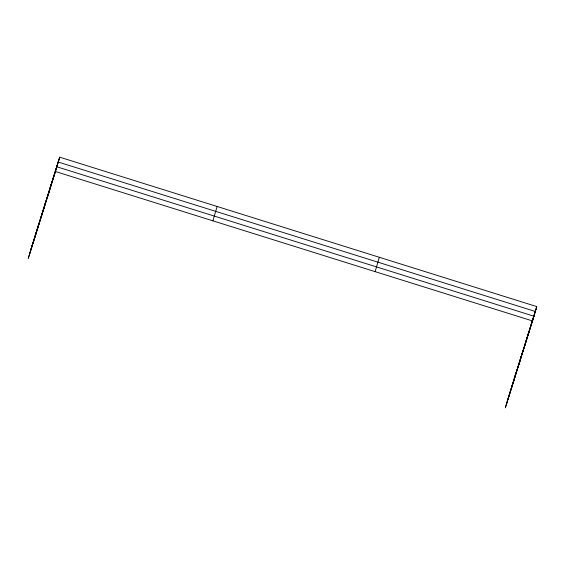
<?xml version="1.0" encoding="UTF-8"?>
<svg xmlns="http://www.w3.org/2000/svg" width="565" height="565" viewBox="0 0 565 565"><rect width="100%" height="100%" fill="white"/><g stroke="black" fill="none" stroke-linecap="round" stroke-linejoin="round"><path stroke-width="0.85" d="M34.67 237.914L38.872 223.556M41.287 216.805L45.49 202.44M47.714 196.309L51.909 181.944M55.476 171.527L59.678 157.162L536.75 306.59L532.555 320.948L55.476 171.527L28.25 258.41L59.678 157.162M212.913 220.837L217.108 206.472M375.118 271.638L379.313 257.28M511.749 387.343L515.944 372.978M518.359 366.226L522.561 351.861M524.786 345.731L528.981 331.373M31.019 248.932L58.965 159.605M29.634 253.671L57.559 164.415M536.75 306.59L505.322 407.838L533.247 318.575M508.09 398.36L536.037 309.027M506.706 403.099L534.631 313.836M58.252 162.049L535.323 311.47M56.867 166.788L533.939 316.209"/></g></svg>
